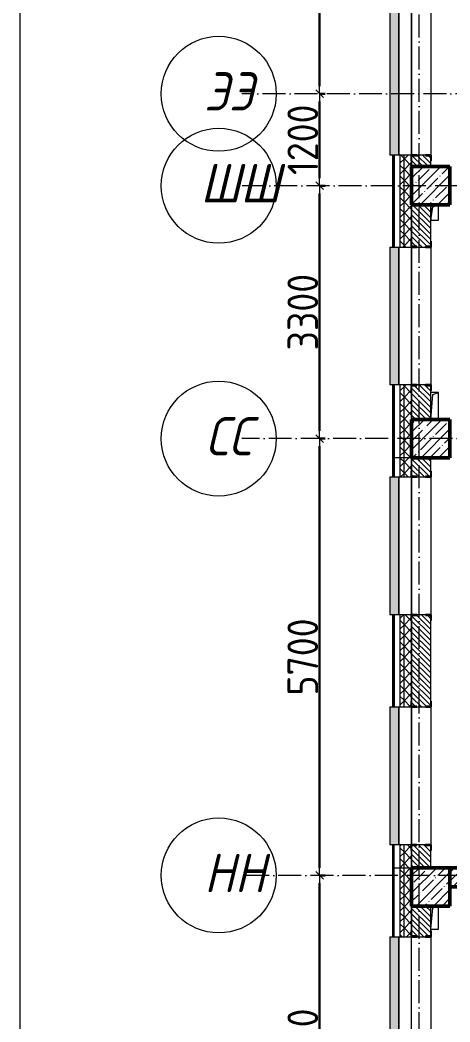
# Model space of a CAD drawing. Header units: millimetres. Extents: x -213536 to 1564669, y -45299 to 942238.
# Drawn here: x -23154 to -17542, y 524684 to 537760 of the extents above; entities that cross this region are included whole.
import ezdxf

# ---------------------------------------------------------------- set-up
doc = ezdxf.new("R2010")
doc.units = ezdxf.units.MM
doc.linetypes.add('50_200_ШТРИХ_1Т_ш5_п1_п1_', pattern=[700, 500, -100, 0, -100])
for name, color, linetype, lineweight in [('3.1) ЖБ окна 1.2 м', 102, 'Continuous', 30), ('3.3) Вычитаем ЖБбалки 0.4м -', 31, 'Continuous', 30), ('A-____-____-DIMS', 7, 'Continuous', 9), ('A-GENM-____-MCUT', 7, 'Continuous', 25), ('A-GENM-____-OTLN', 7, 'Continuous', 9), ('A-GENM-____-OTLN-1', 7, 'Continuous', 25), ('A-GLAZ-____-OTLN', 7, 'Continuous', 9), ('A-WALL-____-MCUT', 7, 'Continuous', 13), ('A-WALL-____-MCUT-1', 7, 'Continuous', 9), ('A-WALL-____-MCUT-2', 7, 'Continuous', 50), ('A-WALL-____-OTLN', 7, 'Continuous', 9), ('A-WALL-____-PATT-1', 7, 'Continuous', 9), ('A-WALL-FNSH-MCUT-1', 7, 'Continuous', 9), ('S-COLS-____-MCUT', 7, 'Continuous', 50), ('S-COLS-____-OTLN', 7, 'Continuous', 9), ('S-GRID-____-IDEN', 7, 'Continuous', 9), ('S-GRID-____-OTLN-1', 7, '50_200_ШТРИХ_1Т_ш5_п1_п1_', 9)]:
    doc.layers.add(name, color=color, linetype=linetype, lineweight=lineweight)
doc.layers.add('A-GLAZ-____-OTLN-1', color=7, linetype='Continuous', lineweight=9, true_color=0xc0c0c0)
doc.styles.add('ISOCPEUR_I_9', font='isocpeui.ttf', dxfattribs={"width": 0.9, "height": 250})
doc.styles.add('СПДС', font='isocpeur.ttf', dxfattribs={"width": 0.9})
doc.dimstyles.new('Размера А3', dxfattribs={"dimtxt": 200, "dimasz": 100, "dimexe": 70, "dimexo": 100, "dimgap": 20, "dimtad": 1, "dimdec": 0, "dimrnd": 10, "dimzin": 0, "dimdsep": 46, "dimtxsty": 'СПДС', "dimblk": 'ARROWHEAD_6', "dimcen": 1, "dimclrd": 256, "dimclre": 256, "dimclrt": 256, "dimazin": 0, "dimtfac": 1, "dimtdec": 0, "dimtmove": 2, "dimatfit": 3, "dimfxl": 1, "dimtolj": 1, "dimtzin": 0, "dimarcsym": 0})
pattern_1 = [(135, (-15591.663, 459015.94), (-35.35534, -35.35534), [])]
pattern_2 = [(45, (-15591.66, 459015.94), (-70.71068, 70.71068), []), (135, (-15591.66, 459015.94), (-70.71068, -70.71068), [])]
pattern_3 = [(45, (-15591.66, 459015.94), (-85.53659, 85.53659), []), (45, (-15534.64, 459015.94), (-85.53659, 85.53659), [])]

# ---------------------------------------------------------------- blocks, each defined once
blk = doc.blocks.new('BSC_Колонна _Прямоугольная - 500х500-V22-АР1_План отверстий 2 этажа в осях 1-64_Ю-ЯЯ')
at = {"layer": 'S-COLS-____-OTLN'}
h = blk.add_hatch(dxfattribs=at)
h.set_pattern_fill('FP_31', color=256, style=0, pattern_type=2)
h.set_pattern_definition([(45, (2200, -67431.04), (-114.04925, 114.04925), []), (45, (2314.05, -67431.04), (-114.04925, 114.04925), [201.613, -40.323, 3.353, -36.97])])
h.paths.add_polyline_path([(-250, -250), (250, -250), (250, 250), (-250, 250)], flags=0)
at = {"layer": 'S-COLS-____-MCUT'}
for p, q in [((250, 250), (-250, 250)), ((-250, 250), (-250, -250)), ((250, -250), (250, 250)), ((-250, -250), (250, -250))]:
    blk.add_line(p, q, dxfattribs=at)
blk = doc.blocks.new('BSC_Колонна _Прямоугольная - 500х500-V25-АР1_План отверстий 2 этажа в осях 1-64_Ю-ЯЯ')
at = {"layer": 'S-COLS-____-OTLN'}
h = blk.add_hatch(dxfattribs=at)
h.set_pattern_fill('FP_34', color=256, style=0, pattern_type=2)
h.set_pattern_definition([(45, (2200, -76581.04), (-114.04925, 114.04925), []), (45, (2314.05, -76581.04), (-114.04925, 114.04925), [201.613, -40.323, 3.353, -36.97])])
h.paths.add_polyline_path([(-250, -250), (250, -250), (250, 250), (-250, 250), (-250, 16)], flags=0)
at = {"layer": 'S-COLS-____-MCUT'}
for p, q in [((250, 250), (-250, 250)), ((-250, 250), (-250, -250)), ((250, -250), (250, 250)), ((-250, -250), (250, -250))]:
    blk.add_line(p, q, dxfattribs=at)
blk = doc.blocks.new('BSC_Колонна _Прямоугольная - 500х500-V31-АР1_План отверстий 2 этажа в осях 1-64_Ю-ЯЯ')
at = {"layer": 'S-COLS-____-OTLN'}
h = blk.add_hatch(dxfattribs=at)
h.set_pattern_fill('FP_40', color=256, style=0, pattern_type=2)
h.set_pattern_definition([(45, (2200, -73281.04), (-114.04925, 114.04925), []), (45, (2314.05, -73281.04), (-114.04925, 114.04925), [201.613, -40.323, 3.353, -36.97])])
h.paths.add_polyline_path([(-250, -250), (250, -250), (250, 250), (-250, 250), (-250, 88)], flags=0)
at = {"layer": 'S-COLS-____-MCUT'}
for p, q in [((250, 250), (-250, 250)), ((-250, 250), (-250, -250)), ((250, -250), (250, 250)), ((-250, -250), (250, -250))]:
    blk.add_line(p, q, dxfattribs=at)
blk = doc.blocks.new('Фахверк_СКБ_Уголок - 250_2700-27497298-АР1_План отверстий 2 этажа в осях 1-64_Ю-ЯЯ')
at = {"layer": 'A-GENM-____-MCUT'}
for p, q in [((200, 181), (125, 181)), ((125, 181), (125, 106)), ((131, 106), (131, 175)), ((131, 175), (200, 175)), ((200, 175), (200, 181)), ((125, 106), (131, 106)), ((131, -6), (125, -6)), ((125, -6), (125, -81)), ((125, -81), (200, -81)), ((131, -75), (131, -6)), ((200, -75), (131, -75)), ((200, -81), (200, -75))]:
    blk.add_line(p, q, dxfattribs=at)
blk = doc.blocks.new('Фахверк_СКБ_Уголок - 250_2700_1-27501432-АР1_План отверстий 2 этажа в осях 1-64_Ю-ЯЯ')
at = {"layer": 'A-GENM-____-MCUT'}
for p, q in [((200, 181), (125, 181)), ((125, 181), (125, 106)), ((131, 106), (131, 175)), ((131, 175), (200, 175)), ((200, 175), (200, 181)), ((125, 106), (131, 106)), ((131, -6), (125, -6)), ((125, -6), (125, -81)), ((125, -81), (200, -81)), ((131, -75), (131, -6)), ((200, -75), (131, -75)), ((200, -81), (200, -75))]:
    blk.add_line(p, q, dxfattribs=at)
blk = doc.blocks.new('AR_Отверстие прямоугольное _в плите_ - AR_Отверстие прямоугольное _в плите_-V166-АР1_План отверстий 2 этажа в осях 1-64_Ю-ЯЯ')
at = {"layer": 'A-GENM-____-OTLN'}
for p, q in [((-50, 100), (-50, -100)), ((-50, -100), (-25, 75)), ((-25, 75), (50, 100)), ((50, -100), (50, 100)), ((-50, -100), (50, -100))]:
    blk.add_line(p, q, dxfattribs=at)
blk = doc.blocks.new('AR_Отверстие прямоугольное _в плите_ - AR_Отверстие прямоугольное _в плите_-30511527-АР1_План отверстий 2 этажа в осях 1-64_Ю-ЯЯ')
at = {"layer": 'A-GENM-____-OTLN'}
for p, q in [((50, 175), (-50, 175)), ((-50, -175), (-25, 150)), ((-25, 150), (50, 175)), ((50, -175), (50, 175))]:
    blk.add_line(p, q, dxfattribs=at)
blk = doc.blocks.new('AR_Отверстие прямоугольное _в плите_ - AR_Отверстие прямоугольное _в плите_-30510814-АР1_План отверстий 2 этажа в осях 1-64_Ю-ЯЯ')
at = {"layer": 'A-GENM-____-OTLN'}
for p, q in [((-25, 125), (50, 150)), ((50, -150), (50, 150)), ((-50, -150), (-25, 125)), ((-50, -150), (50, -150))]:
    blk.add_line(p, q, dxfattribs=at)
blk = doc.blocks.new('Отлив_СКБ - Отлив витража_120_НВФ-31886035-АР1_План отверстий 2 этажа в осях 1-64_Ю-ЯЯ')
at = {"layer": 'A-GLAZ-____-OTLN-1'}
for points in [[(0, 83), (0, 2), (4800, 2), (4800, 120), (0, 120)], [(0, 0), (4800, 0), (4800, 2), (0, 2)]]:
    blk.add_hatch(color=256, dxfattribs=at).paths.add_polyline_path(points, flags=0)
at = {"layer": 'A-GLAZ-____-OTLN'}
for p, q in [((0, 83), (0, 120)), ((4800, 120), (0, 120)), ((0, 2), (4800, 2)), ((4800, 120), (4800, 83)), ((4800, 0), (0, 0))]:
    blk.add_line(p, q, dxfattribs=at)
blk = doc.blocks.new('Отлив_СКБ - Отлив витража_120_НВФ-31885689-АР1_План отверстий 2 этажа в осях 1-64_Ю-ЯЯ')
at = {"layer": 'A-GLAZ-____-OTLN-1'}
for points in [[(1800, 2), (1800, 120), (0, 120), (0, 2), (737, 2)], [(1800, 0), (1800, 2), (0, 2), (0, 0), (737, 0)]]:
    blk.add_hatch(color=256, dxfattribs=at).paths.add_polyline_path(points, flags=0)
at = {"layer": 'A-GLAZ-____-OTLN'}
for p, q in [((0, 83), (0, 120)), ((1800, 120), (0, 120)), ((0, 2), (1800, 2)), ((1800, 120), (1800, 83)), ((1800, 0), (0, 0))]:
    blk.add_line(p, q, dxfattribs=at)
blk = doc.blocks.new('Ось сетки - Круг_Ø6_00__ISO-2_5_0_9K_-25732049-АР1_План отверстий 2 этажа в осях 1-64_Ю-ЯЯ')
at = {"layer": 'S-GRID-____-IDEN'}
blk.add_circle((0, 0), 3, dxfattribs=at)
blk = doc.blocks.new('ARROWHEAD_6')
at = {"color": 0, "linetype": 'Continuous'}
for p, q in [((0, 0), (-1, 0)), ((-0.5, -0.5), (0.5, 0.5))]:
    blk.add_line(p, q, dxfattribs=at)
blk = doc.blocks.new('*D5583')
at = {"layer": 'A-____-____-DIMS', "lineweight": -2, "transparency": 16777216}
for p, q in [((-19249, 526597), (-19173, 526597)), ((-19243, 522197), (-19243, 526497)), ((-19249, 522097), (-19173, 522097))]:
    blk.add_line(p, q, dxfattribs=at)
at = {"layer": 'Defpoints', "color": 0, "lineweight": 30, "transparency": 16777216}
for p in [(-19349, 526597), (-19243, 526597), (-19349, 522097)]:
    blk.add_point(p, dxfattribs=at)
at = {"layer": 'A-____-____-DIMS', "lineweight": -2, "transparency": 16777216, "xscale": 100, "yscale": 100, "zscale": 100}
for p, rotation in [((-19243, 526597), 90), ((-19243, 522097), 270)]:
    blk.add_blockref('ARROWHEAD_6', p, dxfattribs=dict(at, rotation=rotation))
at = {"layer": 'A-____-____-DIMS', "transparency": 16777216, "insert": (-19463, 524347), "char_height": 400, "width": 2.56, "attachment_point": 5, "rotation": 90, "style": 'СПДС'}
blk.add_mtext('\\A1;4500', dxfattribs=at)
blk = doc.blocks.new('*D5584')
at = {"layer": 'A-____-____-DIMS', "lineweight": -2, "transparency": 16777216}
for p, q in [((-19249, 532297), (-19173, 532297)), ((-19243, 526697), (-19243, 532197)), ((-19249, 526597), (-19173, 526597))]:
    blk.add_line(p, q, dxfattribs=at)
at = {"layer": 'Defpoints', "color": 0, "lineweight": 30, "transparency": 16777216}
for p in [(-19349, 532297), (-19243, 532297), (-19349, 526597)]:
    blk.add_point(p, dxfattribs=at)
at = {"layer": 'A-____-____-DIMS', "lineweight": -2, "transparency": 16777216, "xscale": 100, "yscale": 100, "zscale": 100}
for p, rotation in [((-19243, 532297), 90), ((-19243, 526597), 270)]:
    blk.add_blockref('ARROWHEAD_6', p, dxfattribs=dict(at, rotation=rotation))
at = {"layer": 'A-____-____-DIMS', "transparency": 16777216, "insert": (-19463, 529447), "char_height": 400, "width": 2.49, "attachment_point": 5, "rotation": 90, "style": 'СПДС'}
blk.add_mtext('\\A1;5700', dxfattribs=at)
blk = doc.blocks.new('*D5585')
at = {"layer": 'A-____-____-DIMS', "lineweight": -2, "transparency": 16777216}
for p, q in [((-19249, 535597), (-19173, 535597)), ((-19243, 532397), (-19243, 535497)), ((-19249, 532297), (-19173, 532297))]:
    blk.add_line(p, q, dxfattribs=at)
at = {"layer": 'Defpoints', "color": 0, "lineweight": 30, "transparency": 16777216}
for p in [(-19349, 535597), (-19243, 535597), (-19349, 532297)]:
    blk.add_point(p, dxfattribs=at)
at = {"layer": 'A-____-____-DIMS', "lineweight": -2, "transparency": 16777216, "xscale": 100, "yscale": 100, "zscale": 100}
for p, rotation in [((-19243, 535597), 90), ((-19243, 532297), 270)]:
    blk.add_blockref('ARROWHEAD_6', p, dxfattribs=dict(at, rotation=rotation))
at = {"layer": 'A-____-____-DIMS', "transparency": 16777216, "insert": (-19463, 533947), "char_height": 400, "width": 2.49, "attachment_point": 5, "rotation": 90, "style": 'СПДС'}
blk.add_mtext('\\A1;3300', dxfattribs=at)
blk = doc.blocks.new('*D5586')
at = {"layer": 'A-____-____-DIMS', "lineweight": -2, "transparency": 16777216}
for p, q in [((-19249, 536797), (-19173, 536797)), ((-19243, 535697), (-19243, 536697)), ((-19249, 535597), (-19173, 535597))]:
    blk.add_line(p, q, dxfattribs=at)
at = {"layer": 'Defpoints', "color": 0, "lineweight": 30, "transparency": 16777216}
for p in [(-19349, 536797), (-19243, 536797), (-19349, 535597)]:
    blk.add_point(p, dxfattribs=at)
at = {"layer": 'A-____-____-DIMS', "lineweight": -2, "transparency": 16777216, "xscale": 100, "yscale": 100, "zscale": 100}
for p, rotation in [((-19243, 536797), 90), ((-19243, 535597), 270)]:
    blk.add_blockref('ARROWHEAD_6', p, dxfattribs=dict(at, rotation=rotation))
at = {"layer": 'A-____-____-DIMS', "transparency": 16777216, "insert": (-19463, 536197), "char_height": 400, "width": 2.3, "attachment_point": 5, "rotation": 90, "style": 'СПДС'}
blk.add_mtext('\\A1;1200', dxfattribs=at)
blk = doc.blocks.new('*D5587')
at = {"layer": 'A-____-____-DIMS', "lineweight": -2, "transparency": 16777216}
for p, q in [((-19249, 541047), (-19173, 541047)), ((-19243, 536897), (-19243, 540947)), ((-19249, 536797), (-19173, 536797))]:
    blk.add_line(p, q, dxfattribs=at)
at = {"layer": 'Defpoints', "color": 0, "lineweight": 30, "transparency": 16777216}
for p in [(-19349, 541047), (-19243, 541047), (-19349, 536797)]:
    blk.add_point(p, dxfattribs=at)
at = {"layer": 'A-____-____-DIMS', "lineweight": -2, "transparency": 16777216, "xscale": 100, "yscale": 100, "zscale": 100}
for p, rotation in [((-19243, 541047), 90), ((-19243, 536797), 270)]:
    blk.add_blockref('ARROWHEAD_6', p, dxfattribs=dict(at, rotation=rotation))
at = {"layer": 'A-____-____-DIMS', "transparency": 16777216, "insert": (-19463, 538922), "char_height": 400, "width": 2.56, "attachment_point": 5, "rotation": 90, "style": 'СПДС'}
blk.add_mtext('\\A1;4250', dxfattribs=at)
blk = doc.blocks.new('2этаж')
at = {"layer": 'S-GRID-____-OTLN-1', "color": 251, "ltscale": 0.6, "true_color": 0x636466}
for p, q in [((-17941.7, 511907.5), (-17941.7, 549908.8)), ((31562.9, 536797), (-20260.4, 536797)), ((17013.3, 535597), (-20260.4, 535597)), ((8958.3, 532297), (-20260.4, 532297)), ((88482.7, 526597), (-20260.4, 526597))]:
    blk.add_line(p, q, dxfattribs=at)
at = {"layer": 'S-GRID-____-IDEN', "xscale": 250, "yscale": 250, "zscale": 99.99999999999993}
for p, rotation in [((-20560.4, 536797), 89.9999999999998), ((-20560.4, 535597), 89.9999999999998), ((-20560.4, 532297), 89.99999999999982), ((-20560.4, 526597), 89.9999999999998)]:
    blk.add_blockref('Ось сетки - Круг_Ø6_00__ISO-2_5_0_9K_-25732049-АР1_План отверстий 2 этажа в осях 1-64_Ю-ЯЯ', p, dxfattribs=dict(at, rotation=rotation))
at = {"layer": 'S-GRID-____-IDEN', "char_height": 500, "attachment_point": 1, "style": 'ISOCPEUR_I_9'}
for s, insert, width in [('ЭЭ', (-20750.1, 537078.9), 447.342), ('ШШ', (-20797.8, 535878.9), 562.785), ('СС', (-20732.1, 532578.9), 404.05), ('НН', (-20750.1, 526878.9), 447.342)]:
    blk.add_mtext(s, dxfattribs=dict(at, insert=insert, width=width))
at = {"layer": 'A-____-____-DIMS'}
for base, p1, p2, picture, middle in [((-19243.1, 541047), (-19349.1, 536797), (-19349.1, 541047), '*D5587', (-19463.1, 538922)), ((-19243.1, 536797), (-19349.1, 535597), (-19349.1, 536797), '*D5586', (-19463.1, 536197)), ((-19243.1, 535597), (-19349.1, 532297), (-19349.1, 535597), '*D5585', (-19463.1, 533947)), ((-19243.1, 532297), (-19349.1, 526597), (-19349.1, 532297), '*D5584', (-19463.1, 529447)), ((-19243.1, 526597), (-19349.1, 522097), (-19349.1, 526597), '*D5583', (-19463.1, 524347))]:
    dim = blk.add_linear_dim(base=base, p1=p1, p2=p2, angle=90, dimstyle='Размера А3', override={"dimtxt": 400}, dxfattribs=at)
    dim.commit()
    dim.dimension.update_dxf_attribs({"geometry": picture, "text_midpoint": middle})

msp = doc.modelspace()

# ---------------------------------------------------------------- hatches: boundary and pattern name
at = {"layer": 'A-WALL-____-PATT-1'}
h = msp.add_hatch(dxfattribs=at)
h.set_pattern_fill('FP_3', color=256, style=0, pattern_type=2)
h.set_pattern_definition(pattern_3)
h.paths.add_polyline_path([(-18291.7, 531877), (-18271.7, 531877), (-18271.7, 532997), (-18291.7, 532997), (-18291.7, 532384.7)], flags=0)
h.paths.add_polyline_path([(-18271.7, 534797), (-18271.7, 535997), (-18291.7, 535997), (-18291.7, 534797)], flags=0)
h.paths.add_polyline_path([(-18271.7, 540797), (-18271.7, 541997), (-18291.7, 541997), (-18291.7, 540797)], flags=0)
h.paths.add_polyline_path([(-18271.7, 543797), (-18271.7, 544947), (-18291.7, 544947), (-18291.7, 543797)], flags=0)
h = msp.add_hatch(dxfattribs=at)
h.set_pattern_fill('FP_1', color=256, style=0, pattern_type=2)
h.set_pattern_definition(pattern_2)
h.paths.add_polyline_path([(-18141.7, 532047), (-18141.7, 532997), (-18191.7, 532997), (-18191.7, 532047)], flags=0)
h.paths.add_polyline_path([(-18141.7, 534797), (-18141.7, 535997), (-18191.7, 535997), (-18191.7, 534797)], flags=0)
h.paths.add_polyline_path([(-18141.7, 540797), (-18141.7, 541997), (-18191.7, 541997), (-18191.7, 540797)], flags=0)
h.paths.add_polyline_path([(-18141.7, 543797), (-18141.7, 544927), (-18191.7, 544927), (-18191.7, 543797)], flags=0)
h = msp.add_hatch(dxfattribs=at)
h.set_pattern_fill('FP_1', color=256, style=0, pattern_type=2)
h.set_pattern_definition(pattern_2)
h.paths.add_polyline_path([(-18041.7, 532047), (-18041.7, 532922), (-18047.7, 532922), (-18047.7, 532997), (-18141.7, 532997), (-18141.7, 532047)], flags=0)
h.paths.add_polyline_path([(-18047.7, 534797), (-18047.7, 534872), (-18041.7, 534872), (-18041.7, 535922), (-18047.7, 535922), (-18047.7, 535997), (-18141.7, 535997), (-18141.7, 534797)], flags=0)
h.paths.add_polyline_path([(-18141.7, 540797), (-18041.7, 540797), (-18041.7, 541922), (-18047.7, 541922), (-18047.7, 541997), (-18141.7, 541997), (-18141.7, 541263.9)], flags=0)
h.paths.add_polyline_path([(-18047.7, 543797), (-18047.7, 543872), (-18041.7, 543872), (-18041.7, 544927), (-18141.7, 544927), (-18141.7, 543797)], flags=0)
h = msp.add_hatch(dxfattribs=at)
h.set_pattern_fill('FP_6', color=256, style=0, pattern_type=2)
h.set_pattern_definition(pattern_1)
h.paths.add_polyline_path([(-17897.7, 535847), (-17791.7, 535847), (-17791.7, 535991), (-17860.7, 535991), (-17860.7, 535997), (-17972.7, 535997), (-17972.7, 535991), (-18041.7, 535991), (-18041.7, 535847)], flags=0)
h = msp.add_hatch(dxfattribs=at)
h.set_pattern_fill('FP_6', color=256, style=0, pattern_type=2)
h.set_pattern_definition(pattern_1)
h.paths.add_polyline_path([(-17791.7, 532547), (-17791.7, 532991), (-17860.7, 532991), (-17860.7, 532997), (-17972.7, 532997), (-17972.7, 532991), (-18041.7, 532991), (-18041.7, 532547)], flags=0)
h.paths.add_polyline_path([(-17972.7, 534797), (-17860.7, 534797), (-17860.7, 534803), (-17791.7, 534803), (-17791.7, 535347), (-18041.7, 535347), (-18041.7, 534803), (-17972.7, 534803)], flags=0)
h = msp.add_hatch(dxfattribs=at)
h.set_pattern_fill('FP_1', color=256, style=0, pattern_type=2)
h.set_pattern_definition(pattern_2)
h.paths.add_polyline_path([(-18141.7, 526697), (-18141.7, 526997), (-18191.7, 526997), (-18191.7, 526697)], flags=0)
h.paths.add_polyline_path([(-18141.7, 528797), (-18141.7, 529997), (-18191.7, 529997), (-18191.7, 528797)], flags=0)
h.paths.add_polyline_path([(-18141.7, 531797), (-18141.7, 532047), (-18191.7, 532047), (-18191.7, 531797)], flags=0)
h = msp.add_hatch(dxfattribs=at)
h.set_pattern_fill('FP_1', color=256, style=0, pattern_type=2)
h.set_pattern_definition(pattern_2)
h.paths.add_polyline_path([(-18141.7, 526697), (-18041.7, 526697), (-18041.7, 526922), (-18047.7, 526922), (-18047.7, 526997), (-18141.7, 526997), (-18141.7, 526734.2)], flags=0)
h.paths.add_polyline_path([(-18047.7, 528797), (-18047.7, 528872), (-18041.7, 528872), (-18041.7, 529922), (-18047.7, 529922), (-18047.7, 529997), (-18141.7, 529997), (-18141.7, 528797)], flags=0)
h.paths.add_polyline_path([(-18047.7, 531797), (-18047.7, 531872), (-18041.7, 531872), (-18041.7, 532047), (-18141.7, 532047), (-18141.7, 531797)], flags=0)
h = msp.add_hatch(dxfattribs=at)
h.set_pattern_fill('FP_6', color=256, style=0, pattern_type=2)
h.set_pattern_definition(pattern_1)
h.paths.add_polyline_path([(-17791.7, 526697), (-17791.7, 526991), (-17860.7, 526991), (-17860.7, 526997), (-17972.7, 526997), (-17972.7, 526991), (-18041.7, 526991), (-18041.7, 526697)], flags=0)
h.paths.add_polyline_path([(-17860.7, 528797), (-17860.7, 528803), (-17791.7, 528803), (-17791.7, 529991), (-17860.7, 529991), (-17860.7, 529997), (-17972.7, 529997), (-17972.7, 529991), (-18041.7, 529991), (-18041.7, 528803), (-17972.7, 528803), (-17972.7, 528797)], flags=0)
h.paths.add_polyline_path([(-17972.7, 531797), (-17860.7, 531797), (-17860.7, 531803), (-17791.7, 531803), (-17791.7, 532047), (-18041.7, 532047), (-18041.7, 531803), (-17972.7, 531803)], flags=0)
h = msp.add_hatch(dxfattribs=at)
h.set_pattern_fill('FP_3', color=256, style=0, pattern_type=2)
h.set_pattern_definition(pattern_3)
h.paths.add_polyline_path([(-18291.7, 526867), (-18271.7, 526867), (-18271.7, 526997), (-18291.7, 526997)], flags=0)
h.paths.add_polyline_path([(-18271.7, 528797), (-18271.7, 529997), (-18291.7, 529997), (-18291.7, 528797)], flags=0)
h.paths.add_polyline_path([(-18271.7, 531797), (-18271.7, 531877), (-18291.7, 531877), (-18291.7, 531797)], flags=0)
h = msp.add_hatch(dxfattribs=at)
h.set_pattern_fill('FP_3', color=256, style=0, pattern_type=2)
h.set_pattern_definition(pattern_3)
h.paths.add_polyline_path([(-18291.7, 513947), (-18271.7, 513947), (-18271.7, 515197), (-18291.7, 515197), (-18291.7, 514626.1)], flags=0)
h.paths.add_polyline_path([(-18271.7, 516997), (-18271.7, 518197), (-18291.7, 518197), (-18291.7, 516997)], flags=0)
h.paths.add_polyline_path([(-18271.7, 519997), (-18271.7, 521047), (-18291.7, 521047), (-18291.7, 519997)], flags=0)
h.paths.add_polyline_path([(-18271.7, 522847), (-18271.7, 523997), (-18291.7, 523997), (-18291.7, 522847)], flags=0)
h.paths.add_polyline_path([(-18271.7, 525797), (-18271.7, 526867), (-18291.7, 526867), (-18291.7, 525797)], flags=0)
h = msp.add_hatch(dxfattribs=at)
h.set_pattern_fill('FP_1', color=256, style=0, pattern_type=2)
h.set_pattern_definition(pattern_2)
h.paths.add_polyline_path([(-18191.7, 514047), (-18141.7, 514047), (-18141.7, 515197), (-18191.7, 515197), (-18191.7, 514626.1)], flags=0)
h.paths.add_polyline_path([(-18191.7, 516997), (-18141.7, 516997), (-18141.7, 518197), (-18191.7, 518197), (-18191.7, 517854.9)], flags=0)
h.paths.add_polyline_path([(-18191.7, 519997), (-18141.7, 519997), (-18141.7, 521047), (-18191.7, 521047)], flags=0)
h.paths.add_polyline_path([(-18141.7, 522847), (-18141.7, 523997), (-18191.7, 523997), (-18191.7, 522847)], flags=0)
h.paths.add_polyline_path([(-18191.7, 525797), (-18141.7, 525797), (-18141.7, 526697), (-18191.7, 526697), (-18191.7, 525927)], flags=0)
h = msp.add_hatch(dxfattribs=at)
h.set_pattern_fill('FP_1', color=256, style=0, pattern_type=2)
h.set_pattern_definition(pattern_2)
h.paths.add_polyline_path([(-18141.7, 514097), (-18041.7, 514097), (-18041.7, 515122), (-18047.7, 515122), (-18047.7, 515197), (-18141.7, 515197), (-18141.7, 514626.1)], flags=0)
h.paths.add_polyline_path([(-18041.7, 517697), (-18041.7, 518197), (-18141.7, 518197), (-18141.7, 517697)], flags=0)
h.paths.add_polyline_path([(-18047.7, 516997), (-18047.7, 517072), (-18041.7, 517072), (-18041.7, 517697), (-18141.7, 517697), (-18141.7, 516997)], flags=0)
h.paths.add_polyline_path([(-18047.7, 519997), (-18047.7, 520072), (-18041.7, 520072), (-18041.7, 521047), (-18141.7, 521047), (-18141.7, 519997)], flags=0)
h.paths.add_polyline_path([(-18047.7, 522847), (-18047.7, 522922), (-18041.7, 522922), (-18041.7, 523922), (-18047.7, 523922), (-18047.7, 523997), (-18141.7, 523997), (-18141.7, 522847)], flags=0)
h.paths.add_polyline_path([(-18141.7, 525797), (-18047.7, 525797), (-18047.7, 525872), (-18041.7, 525872), (-18041.7, 526697), (-18141.7, 526697), (-18141.7, 525927)], flags=0)
h = msp.add_hatch(dxfattribs=at)
h.set_pattern_fill('FP_13', color=256, style=0, pattern_type=2)
h.set_pattern_definition([(45, (-15591.66, 459015.94), (-114.04925, 114.04925), []), (45, (-15477.61, 459015.94), (-114.04925, 114.04925), [201.612, -40.322, 3.353, -36.97])])
h.paths.add_polyline_path([(-10541.7, 526447), (-10541.7, 526697), (-11701.7, 526697), (-11701.7, 526447)], flags=0)
h.paths.add_polyline_path([(-11901.7, 526447), (-11901.7, 526697), (-17541.7, 526697), (-17541.7, 526447), (-12071.8, 526447)], flags=0)
h = msp.add_hatch(dxfattribs=at)
h.set_pattern_fill('FP_6', color=256, style=0, pattern_type=2)
h.set_pattern_definition(pattern_1)
h.paths.add_polyline_path([(-17972.7, 522847), (-17860.7, 522847), (-17860.7, 522853), (-17791.7, 522853), (-17791.7, 523991), (-17860.7, 523991), (-17860.7, 523997), (-17972.7, 523997), (-17972.7, 523991), (-18041.7, 523991), (-18041.7, 522853), (-17972.7, 522853)], flags=0)
h.paths.add_polyline_path([(-17860.7, 525797), (-17860.7, 525803), (-17791.7, 525803), (-17791.7, 526197), (-18041.7, 526197), (-18041.7, 525803), (-17972.7, 525803), (-17972.7, 525797)], flags=0)

# ---------------------------------------------------------------- linework, layer by layer
at = {"color": 1, "lineweight": 0}
msp.add_lwpolyline([(-23154.5, 551818.7), (90081.5, 551818.7), (90081.5, 452990.7), (-23154.5, 452990.7)], close=True, dxfattribs=at)
at = {"layer": '3.3) Вычитаем ЖБбалки 0.4м -'}
for points in [[(-17791.7, 532547), (-17541.7, 532547)], [(-17541.7, 532047), (-17541.7, 532547)], [(-17791.7, 532047), (-17541.7, 532047)]]:
    msp.add_lwpolyline(points, dxfattribs=at)
at = {"layer": 'A-WALL-____-MCUT'}
for p, q in [((-18047.7, 535997), (-18271.7, 535997)), ((-18271.7, 535997), (-18271.7, 534797)), ((-18271.7, 534797), (-18271.7, 535997)), ((-17860.7, 535997), (-17972.7, 535997)), ((-17791.7, 535847), (-17791.7, 535922)), ((-17791.7, 534872), (-17791.7, 535347)), ((-18271.7, 534797), (-18047.7, 534797)), ((-17972.7, 534797), (-17860.7, 534797)), ((-18047.7, 532997), (-18271.7, 532997)), ((-18271.7, 532997), (-18271.7, 532047)), ((-18271.7, 532047), (-18271.7, 532997)), ((-17860.7, 532997), (-17972.7, 532997)), ((-17791.7, 532547), (-17791.7, 532922)), ((-18271.7, 532047), (-18271.7, 531797)), ((-18041.7, 532047), (-18271.7, 532047)), ((-17791.7, 531872), (-17791.7, 532047)), ((-18271.7, 531797), (-18271.7, 531877)), ((-18271.7, 531797), (-18047.7, 531797)), ((-17972.7, 531797), (-17860.7, 531797)), ((-18047.7, 529997), (-18271.7, 529997)), ((-18271.7, 529997), (-18271.7, 528797)), ((-18271.7, 528797), (-18271.7, 529997)), ((-17860.7, 529997), (-17972.7, 529997)), ((-17791.7, 528872), (-17791.7, 529922)), ((-18271.7, 528797), (-18047.7, 528797)), ((-17972.7, 528797), (-17860.7, 528797)), ((-18047.7, 526997), (-18271.7, 526997)), ((-18271.7, 526867), (-18271.7, 526997)), ((-18271.7, 525797), (-18271.7, 526997)), ((-17860.7, 526997), (-17972.7, 526997)), ((-17791.7, 526697), (-17791.7, 526922)), ((-18271.7, 526697), (-18041.7, 526697)), ((-17791.7, 525872), (-17791.7, 526197)), ((-18271.7, 525797), (-18047.7, 525797)), ((-17972.7, 525797), (-17860.7, 525797))]:
    msp.add_line(p, q, dxfattribs=at)
at = {"layer": 'A-WALL-____-MCUT-1'}
for p, q in [((-18191.7, 534797), (-18191.7, 535997)), ((-18141.7, 534797), (-18141.7, 535997)), ((-18041.7, 535922), (-18041.7, 535847)), ((-18041.7, 535847), (-18041.7, 535922)), ((-18041.7, 535347), (-18041.7, 534872)), ((-18041.7, 534872), (-18041.7, 535347)), ((-18191.7, 532047), (-18191.7, 532997)), ((-18141.7, 532047), (-18141.7, 532997)), ((-18041.7, 532922), (-18041.7, 532547)), ((-18041.7, 532547), (-18041.7, 532922)), ((-18191.7, 531797), (-18191.7, 532047)), ((-18141.7, 531797), (-18141.7, 532047)), ((-18041.7, 532047), (-18041.7, 531872)), ((-18041.7, 531872), (-18041.7, 532047)), ((-18191.7, 528797), (-18191.7, 529997)), ((-18141.7, 528797), (-18141.7, 529997)), ((-18041.7, 529922), (-18041.7, 528872)), ((-18041.7, 528872), (-18041.7, 529922)), ((-18191.7, 525797), (-18191.7, 526997)), ((-18141.7, 525797), (-18141.7, 526997)), ((-18041.7, 526922), (-18041.7, 526697)), ((-18041.7, 526697), (-18041.7, 526922)), ((-18041.7, 526197), (-18041.7, 525872)), ((-18041.7, 525872), (-18041.7, 526197))]:
    msp.add_line(p, q, dxfattribs=at)
at = {"layer": 'A-WALL-____-MCUT-2'}
for p, q in [((-11901.7, 526697), (-17541.7, 526697)), ((-17541.7, 526447), (-14141.7, 526447))]:
    msp.add_line(p, q, dxfattribs=at)
at = {"layer": 'A-WALL-____-OTLN'}
for p, q in [((-18041.7, 535997), (-18041.7, 540797)), ((-18041.7, 540797), (-18041.7, 535997)), ((-17791.7, 540797), (-17791.7, 535997)), ((-18041.7, 532997), (-18041.7, 534797)), ((-18041.7, 534797), (-18041.7, 532997)), ((-17791.7, 534797), (-17791.7, 532997)), ((-18041.7, 529997), (-18041.7, 531797)), ((-18041.7, 531797), (-18041.7, 529997)), ((-17791.7, 531797), (-17791.7, 529997)), ((-18041.7, 526997), (-18041.7, 528797)), ((-18041.7, 528797), (-18041.7, 526997)), ((-17791.7, 528797), (-17791.7, 526997)), ((-18041.7, 523997), (-18041.7, 525797)), ((-17791.7, 525797), (-17791.7, 523997))]:
    msp.add_line(p, q, dxfattribs=at)
at = {"layer": 'A-WALL-FNSH-MCUT-1'}
for p, q in [((-18291.7, 535997), (-18291.7, 534797)), ((-18271.7, 535997), (-18291.7, 535997)), ((-18291.7, 534797), (-18271.7, 534797)), ((-18291.7, 532997), (-18291.7, 531797)), ((-18271.7, 532997), (-18291.7, 532997)), ((-18271.7, 531877), (-18271.7, 532047)), ((-18291.7, 531797), (-18271.7, 531797)), ((-18291.7, 529997), (-18291.7, 528797)), ((-18271.7, 529997), (-18291.7, 529997)), ((-18291.7, 528797), (-18271.7, 528797)), ((-18291.7, 526997), (-18291.7, 526867)), ((-18271.7, 526997), (-18291.7, 526997)), ((-18291.7, 526867), (-18291.7, 525797)), ((-18291.7, 525797), (-18271.7, 525797))]:
    msp.add_line(p, q, dxfattribs=at)

# ---------------------------------------------------------------- block references
at = {"layer": '3.1) ЖБ окна 1.2 м'}
msp.add_blockref('2этаж', (0, 0), dxfattribs=at)
at = {"layer": 'A-GENM-____-OTLN'}
for name, p in [('AR_Отверстие прямоугольное _в плите_ - AR_Отверстие прямоугольное _в плите_-V166-АР1_План отверстий 2 этажа в осях 1-64_Ю-ЯЯ', (-17741.2, 535247)), ('AR_Отверстие прямоугольное _в плите_ - AR_Отверстие прямоугольное _в плите_-30511527-АР1_План отверстий 2 этажа в осях 1-64_Ю-ЯЯ', (-17741.7, 532722)), ('AR_Отверстие прямоугольное _в плите_ - AR_Отверстие прямоугольное _в плите_-30510814-АР1_План отверстий 2 этажа в осях 1-64_Ю-ЯЯ', (-17741.7, 526047))]:
    msp.add_blockref(name, p, dxfattribs=at)
at = {"layer": 'A-GENM-____-OTLN-1'}
for name, p, rotation in [('Фахверк_СКБ_Уголок - 250_2700_1-27501432-АР1_План отверстий 2 этажа в осях 1-64_Ю-ЯЯ', (-17966.7, 536122), 269.9999999999999), ('Фахверк_СКБ_Уголок - 250_2700-27497298-АР1_План отверстий 2 этажа в осях 1-64_Ю-ЯЯ', (-17866.7, 534672), 89.99999999999991), ('Фахверк_СКБ_Уголок - 250_2700-27497298-АР1_План отверстий 2 этажа в осях 1-64_Ю-ЯЯ', (-17966.7, 533122), 269.9999999999999), ('Фахверк_СКБ_Уголок - 250_2700-27497298-АР1_План отверстий 2 этажа в осях 1-64_Ю-ЯЯ', (-17866.7, 531672), 89.99999999999991), ('Фахверк_СКБ_Уголок - 250_2700-27497298-АР1_План отверстий 2 этажа в осях 1-64_Ю-ЯЯ', (-17966.7, 530122), 269.9999999999999), ('Фахверк_СКБ_Уголок - 250_2700-27497298-АР1_План отверстий 2 этажа в осях 1-64_Ю-ЯЯ', (-17866.7, 528672), 89.99999999999991), ('Фахверк_СКБ_Уголок - 250_2700-27497298-АР1_План отверстий 2 этажа в осях 1-64_Ю-ЯЯ', (-17966.7, 527122), 269.9999999999999), ('Фахверк_СКБ_Уголок - 250_2700-27497298-АР1_План отверстий 2 этажа в осях 1-64_Ю-ЯЯ', (-17866.7, 525672), 89.99999999999991)]:
    msp.add_blockref(name, p, dxfattribs=dict(at, rotation=rotation))
at = {"layer": 'A-GLAZ-____-OTLN', "rotation": 90}
for name, p in [('Отлив_СКБ - Отлив витража_120_НВФ-31886035-АР1_План отверстий 2 этажа в осях 1-64_Ю-ЯЯ', (-18208.7, 535997)), ('Отлив_СКБ - Отлив витража_120_НВФ-31885689-АР1_План отверстий 2 этажа в осях 1-64_Ю-ЯЯ', (-18208.7, 532997)), ('Отлив_СКБ - Отлив витража_120_НВФ-31885689-АР1_План отверстий 2 этажа в осях 1-64_Ю-ЯЯ', (-18208.7, 529997)), ('Отлив_СКБ - Отлив витража_120_НВФ-31885689-АР1_План отверстий 2 этажа в осях 1-64_Ю-ЯЯ', (-18208.7, 526997)), ('Отлив_СКБ - Отлив витража_120_НВФ-31885689-АР1_План отверстий 2 этажа в осях 1-64_Ю-ЯЯ', (-18208.7, 523997))]:
    msp.add_blockref(name, p, dxfattribs=at)
at = {"layer": 'S-COLS-____-OTLN'}
for name, p in [('BSC_Колонна _Прямоугольная - 500х500-V25-АР1_План отверстий 2 этажа в осях 1-64_Ю-ЯЯ', (-17791.7, 535597)), ('BSC_Колонна _Прямоугольная - 500х500-V31-АР1_План отверстий 2 этажа в осях 1-64_Ю-ЯЯ', (-17791.7, 532297)), ('BSC_Колонна _Прямоугольная - 500х500-V22-АР1_План отверстий 2 этажа в осях 1-64_Ю-ЯЯ', (-17791.7, 526447))]:
    msp.add_blockref(name, p, dxfattribs=at)

doc.saveas('drawing.dxf')
